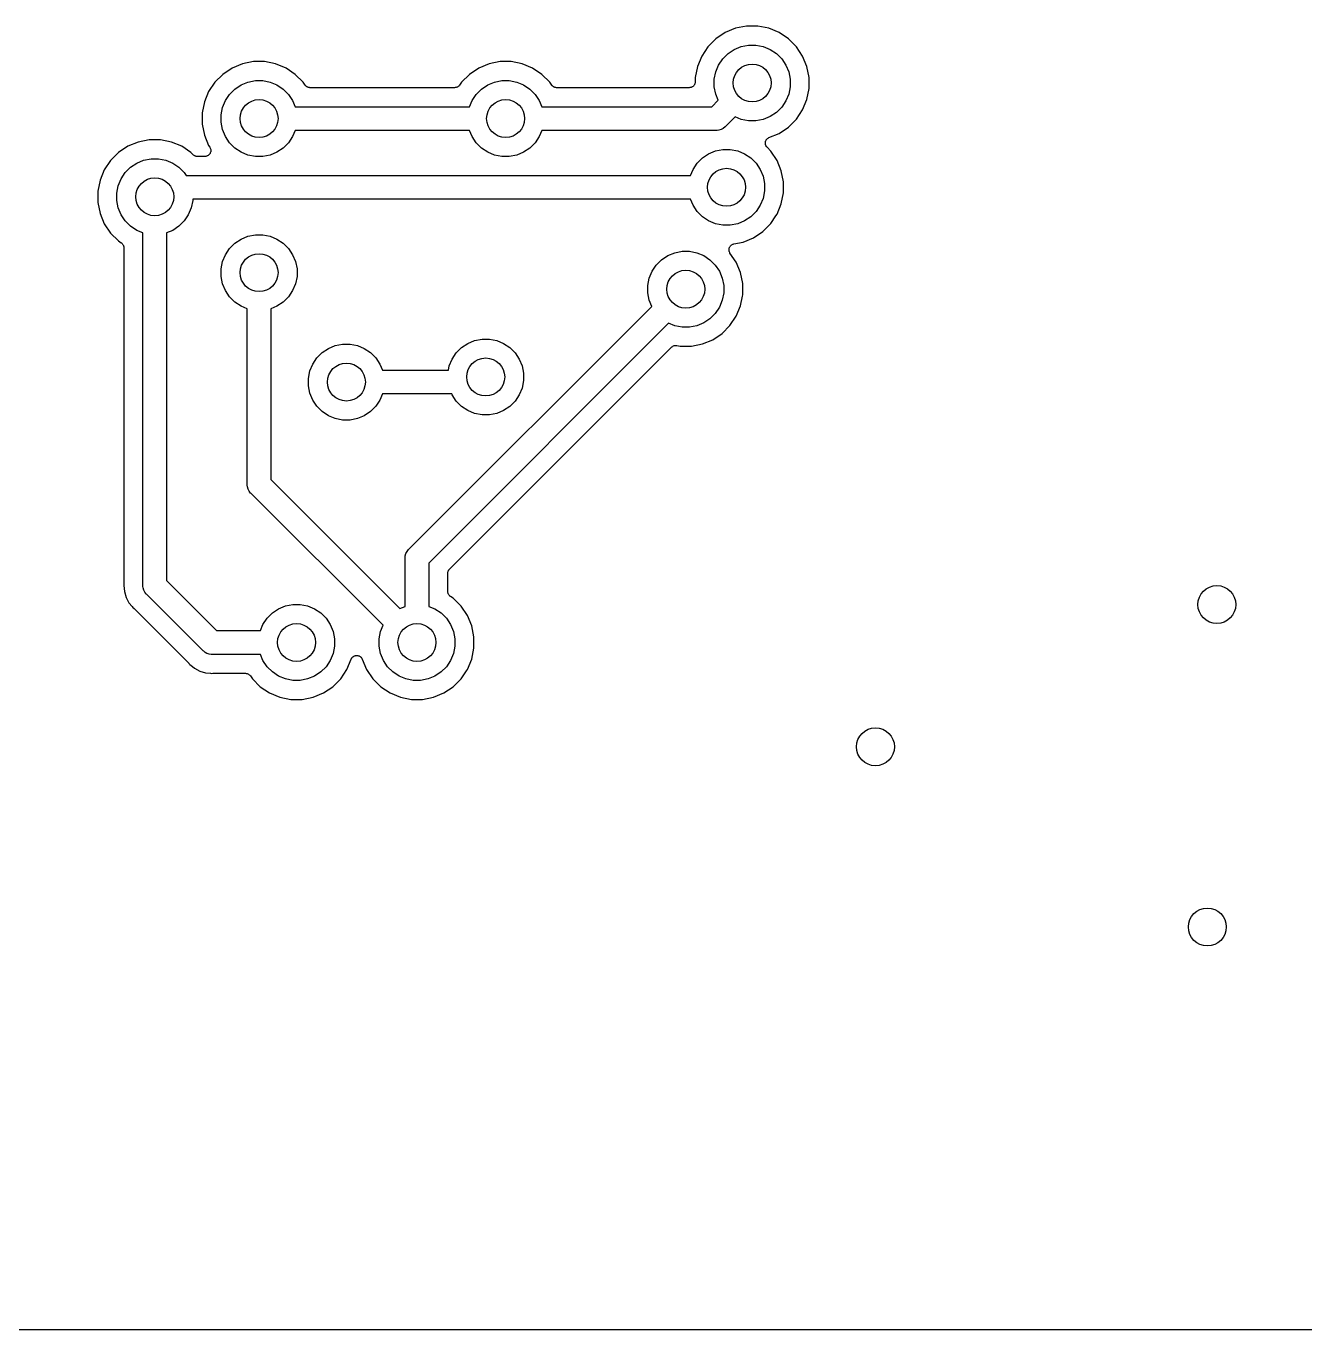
# Model space of a CAD drawing. Extents: x 113.2 to 188.8, y -123.8 to -78.2.
# Drawn here: x 139.44 to 152.93, y -119.85 to -106.1 of the extents above; entities that cross this region are included whole.
import ezdxf

# ---------------------------------------------------------------- set-up
doc = ezdxf.new("R2010")
doc.units = 0
doc.layers.add('BLACK', color=7, linetype='CONTINUOUS')

msp = doc.modelspace()

# ---------------------------------------------------------------- linework, layer by layer
at = {"layer": 'BLACK', "linetype": 'CONTINUOUS'}
for p, q in [((146.925, -106.123), (146.816, -106.168)), ((147.041, -106.1), (146.925, -106.123)), ((147.159, -106.1), (147.041, -106.1)), ((147.275, -106.123), (147.159, -106.1)), ((147.384, -106.168), (147.275, -106.123)), ((146.718, -106.234), (146.634, -106.318)), ((146.816, -106.168), (146.718, -106.234)), ((147.482, -106.234), (147.384, -106.168)), ((147.566, -106.318), (147.482, -106.234)), ((146.568, -106.416), (146.523, -106.525)), ((146.634, -106.318), (146.568, -106.416)), ((146.789, -106.445), (146.845, -106.389)), ((146.845, -106.389), (146.911, -106.346)), ((146.911, -106.346), (146.983, -106.315)), ((146.983, -106.315), (147.061, -106.3)), ((147.061, -106.3), (147.139, -106.3)), ((147.139, -106.3), (147.217, -106.315)), ((147.217, -106.315), (147.289, -106.346)), ((147.289, -106.346), (147.355, -106.389)), ((147.355, -106.389), (147.411, -106.445)), ((147.632, -106.416), (147.566, -106.318)), ((147.677, -106.525), (147.632, -106.416)), ((141.616, -106.543), (141.518, -106.609)), ((141.725, -106.498), (141.616, -106.543)), ((141.841, -106.475), (141.725, -106.498)), ((141.959, -106.475), (141.841, -106.475)), ((142.075, -106.498), (141.959, -106.475)), ((142.184, -106.543), (142.075, -106.498)), ((142.282, -106.609), (142.184, -106.543)), ((144.216, -106.543), (144.118, -106.609)), ((144.325, -106.498), (144.216, -106.543)), ((144.441, -106.475), (144.325, -106.498)), ((144.559, -106.475), (144.441, -106.475)), ((144.675, -106.498), (144.559, -106.475)), ((144.784, -106.543), (144.675, -106.498)), ((144.882, -106.609), (144.784, -106.543)), ((146.523, -106.525), (146.5, -106.641)), ((146.715, -106.583), (146.746, -106.511)), ((146.746, -106.511), (146.789, -106.445)), ((147.411, -106.445), (147.454, -106.511)), ((147.454, -106.511), (147.485, -106.583)), ((147.7, -106.641), (147.677, -106.525)), ((141.518, -106.609), (141.434, -106.693)), ((141.711, -106.721), (141.783, -106.69)), ((141.783, -106.69), (141.861, -106.675)), ((141.861, -106.675), (141.939, -106.675)), ((141.939, -106.675), (142.017, -106.69)), ((142.017, -106.69), (142.089, -106.721)), ((142.366, -106.693), (142.282, -106.609)), ((144.118, -106.609), (144.034, -106.693)), ((144.311, -106.721), (144.383, -106.69)), ((144.383, -106.69), (144.461, -106.675)), ((144.461, -106.675), (144.539, -106.675)), ((144.539, -106.675), (144.617, -106.69)), ((144.617, -106.69), (144.689, -106.721)), ((144.966, -106.693), (144.882, -106.609)), ((146.5, -106.688), (146.499, -106.694)), ((146.5, -106.641), (146.5, -106.687)), ((146.5, -106.687), (146.5, -106.688)), ((146.5, -106.688), (146.5, -106.688)), ((146.5, -106.688), (146.5, -106.688)), ((146.5, -106.688), (146.5, -106.688)), ((146.7, -106.661), (146.715, -106.583)), ((146.7, -106.739), (146.7, -106.661)), ((147.485, -106.583), (147.5, -106.661)), ((147.5, -106.661), (147.5, -106.739)), ((147.7, -106.759), (147.7, -106.641)), ((141.368, -106.791), (141.323, -106.9)), ((141.434, -106.693), (141.368, -106.791)), ((141.546, -106.886), (141.589, -106.82)), ((141.589, -106.82), (141.645, -106.764)), ((141.645, -106.764), (141.711, -106.721)), ((142.089, -106.721), (142.155, -106.764)), ((142.155, -106.764), (142.211, -106.82)), ((142.211, -106.82), (142.254, -106.886)), ((142.386, -106.722), (142.366, -106.693)), ((142.389, -106.727), (142.386, -106.722)), ((142.393, -106.731), (142.389, -106.727)), ((142.394, -106.732), (142.393, -106.731)), ((142.393, -106.731), (142.393, -106.731)), ((142.398, -106.735), (142.394, -106.732)), ((142.403, -106.739), (142.398, -106.735)), ((142.408, -106.742), (142.403, -106.739)), ((142.403, -106.739), (142.403, -106.739)), ((142.403, -106.739), (142.403, -106.739)), ((142.413, -106.745), (142.408, -106.742)), ((142.414, -106.745), (142.413, -106.745)), ((142.419, -106.747), (142.414, -106.745)), ((142.414, -106.745), (142.414, -106.745)), ((142.425, -106.749), (142.419, -106.747)), ((142.426, -106.749), (142.425, -106.749)), ((142.425, -106.749), (142.425, -106.749)), ((142.431, -106.749), (142.426, -106.749)), ((142.437, -106.75), (142.431, -106.749)), ((142.438, -106.75), (142.437, -106.75)), ((143.962, -106.75), (142.438, -106.75)), ((142.438, -106.75), (142.438, -106.75)), ((142.438, -106.75), (142.438, -106.75)), ((142.438, -106.75), (142.438, -106.75)), ((143.968, -106.749), (143.962, -106.75)), ((143.974, -106.749), (143.968, -106.749)), ((143.98, -106.747), (143.974, -106.749)), ((143.974, -106.749), (143.974, -106.749)), ((143.974, -106.749), (143.974, -106.749)), ((143.985, -106.745), (143.98, -106.747)), ((143.986, -106.745), (143.985, -106.745)), ((143.991, -106.743), (143.986, -106.745)), ((143.986, -106.745), (143.986, -106.745)), ((143.996, -106.74), (143.991, -106.743)), ((143.997, -106.739), (143.996, -106.74)), ((143.996, -106.74), (143.996, -106.74)), ((144.001, -106.736), (143.997, -106.739)), ((144.006, -106.732), (144.001, -106.736)), ((144.01, -106.727), (144.006, -106.732)), ((144.006, -106.732), (144.006, -106.732)), ((144.006, -106.732), (144.006, -106.732)), ((144.014, -106.723), (144.01, -106.727)), ((144.034, -106.693), (144.014, -106.722)), ((144.014, -106.722), (144.014, -106.722)), ((144.014, -106.722), (144.014, -106.722)), ((144.014, -106.722), (144.014, -106.722)), ((144.014, -106.722), (144.014, -106.723)), ((144.146, -106.886), (144.189, -106.82)), ((144.189, -106.82), (144.245, -106.764)), ((144.245, -106.764), (144.311, -106.721)), ((144.689, -106.721), (144.755, -106.764)), ((144.755, -106.764), (144.811, -106.82)), ((144.811, -106.82), (144.854, -106.886)), ((144.986, -106.722), (144.966, -106.693)), ((144.989, -106.727), (144.986, -106.722)), ((144.993, -106.731), (144.989, -106.727)), ((144.994, -106.732), (144.993, -106.731)), ((144.993, -106.731), (144.993, -106.731)), ((144.998, -106.735), (144.994, -106.732)), ((145.003, -106.739), (144.998, -106.735)), ((145.008, -106.742), (145.003, -106.739)), ((145.003, -106.739), (145.003, -106.739)), ((145.003, -106.739), (145.003, -106.739)), ((145.013, -106.745), (145.008, -106.742)), ((145.014, -106.745), (145.013, -106.745)), ((145.019, -106.747), (145.014, -106.745)), ((145.014, -106.745), (145.014, -106.745)), ((145.025, -106.749), (145.019, -106.747)), ((145.026, -106.749), (145.025, -106.749)), ((145.025, -106.749), (145.025, -106.749)), ((145.031, -106.749), (145.026, -106.749)), ((145.037, -106.75), (145.031, -106.749)), ((145.038, -106.75), (145.037, -106.75)), ((146.437, -106.75), (145.038, -106.75)), ((145.038, -106.75), (145.038, -106.75)), ((145.038, -106.75), (145.038, -106.75)), ((145.038, -106.75), (145.038, -106.75)), ((146.443, -106.749), (146.437, -106.75)), ((146.449, -106.749), (146.443, -106.749)), ((146.455, -106.747), (146.449, -106.749)), ((146.449, -106.749), (146.449, -106.749)), ((146.449, -106.749), (146.449, -106.749)), ((146.461, -106.745), (146.455, -106.747)), ((146.466, -106.742), (146.461, -106.745)), ((146.461, -106.745), (146.461, -106.745)), ((146.461, -106.745), (146.461, -106.745)), ((146.472, -106.74), (146.466, -106.742)), ((146.477, -106.736), (146.472, -106.739)), ((146.472, -106.739), (146.472, -106.74)), ((146.472, -106.74), (146.472, -106.74)), ((146.481, -106.732), (146.477, -106.736)), ((146.485, -106.727), (146.481, -106.732)), ((146.481, -106.732), (146.481, -106.732)), ((146.481, -106.732), (146.481, -106.732)), ((146.489, -106.723), (146.485, -106.727)), ((146.492, -106.717), (146.489, -106.722)), ((146.489, -106.722), (146.489, -106.722)), ((146.489, -106.722), (146.489, -106.723)), ((146.495, -106.712), (146.492, -106.717)), ((146.497, -106.706), (146.495, -106.712)), ((146.495, -106.712), (146.495, -106.712)), ((146.495, -106.712), (146.495, -106.712)), ((146.499, -106.7), (146.497, -106.706)), ((146.499, -106.694), (146.499, -106.7)), ((146.499, -106.7), (146.499, -106.7)), ((146.499, -106.7), (146.499, -106.7)), ((146.715, -106.817), (146.7, -106.739)), ((146.742, -106.881), (146.715, -106.817)), ((147.485, -106.817), (147.454, -106.889)), ((147.5, -106.739), (147.485, -106.817)), ((147.677, -106.875), (147.7, -106.759)), ((141.323, -106.9), (141.3, -107.016)), ((141.5, -107.036), (141.515, -106.958)), ((141.515, -106.958), (141.546, -106.886)), ((142.254, -106.886), (142.281, -106.95)), ((142.281, -106.95), (144.119, -106.95)), ((144.119, -106.95), (144.146, -106.886)), ((144.854, -106.886), (144.881, -106.95)), ((144.881, -106.95), (146.673, -106.95)), ((146.673, -106.95), (146.742, -106.881)), ((147.411, -106.955), (147.355, -107.011)), ((147.454, -106.889), (147.411, -106.955)), ((147.632, -106.984), (147.677, -106.875)), ((141.3, -107.016), (141.3, -107.134)), ((141.5, -107.114), (141.5, -107.036)), ((146.919, -107.058), (146.818, -107.159)), ((146.983, -107.085), (146.919, -107.058)), ((147.061, -107.1), (146.983, -107.085)), ((147.139, -107.1), (147.061, -107.1)), ((147.217, -107.085), (147.139, -107.1)), ((147.289, -107.054), (147.217, -107.085)), ((147.355, -107.011), (147.289, -107.054)), ((147.482, -107.166), (147.566, -107.082)), ((147.566, -107.082), (147.632, -106.984)), ((141.3, -107.134), (141.323, -107.25)), ((141.515, -107.192), (141.5, -107.114)), ((141.546, -107.264), (141.515, -107.192)), ((142.281, -107.2), (142.254, -107.264)), ((144.119, -107.2), (142.281, -107.2)), ((144.146, -107.264), (144.119, -107.2)), ((144.881, -107.2), (144.854, -107.264)), ((146.719, -107.2), (144.881, -107.2)), ((146.725, -107.201), (146.719, -107.2)), ((146.731, -107.2), (146.725, -107.201)), ((146.75, -107.198), (146.731, -107.2)), ((146.731, -107.2), (146.731, -107.2)), ((146.773, -107.191), (146.75, -107.198)), ((146.795, -107.179), (146.773, -107.191)), ((146.814, -107.164), (146.795, -107.179)), ((146.818, -107.159), (146.814, -107.164)), ((147.277, -107.276), (147.384, -107.232)), ((147.384, -107.232), (147.482, -107.166)), ((140.516, -107.368), (140.418, -107.434)), ((140.625, -107.323), (140.516, -107.368)), ((140.741, -107.3), (140.625, -107.323)), ((140.859, -107.3), (140.741, -107.3)), ((140.975, -107.323), (140.859, -107.3)), ((141.084, -107.368), (140.975, -107.323)), ((141.182, -107.434), (141.084, -107.368)), ((141.323, -107.25), (141.368, -107.359)), ((141.368, -107.359), (141.38, -107.377)), ((141.38, -107.377), (141.381, -107.378)), ((141.381, -107.378), (141.381, -107.378)), ((141.381, -107.378), (141.381, -107.378)), ((141.381, -107.378), (141.381, -107.378)), ((141.381, -107.378), (141.384, -107.383)), ((141.589, -107.33), (141.546, -107.264)), ((141.645, -107.386), (141.589, -107.33)), ((142.211, -107.33), (142.155, -107.386)), ((142.254, -107.264), (142.211, -107.33)), ((144.189, -107.33), (144.146, -107.264)), ((144.245, -107.386), (144.189, -107.33)), ((144.811, -107.33), (144.755, -107.386)), ((144.854, -107.264), (144.811, -107.33)), ((147.239, -107.327), (147.24, -107.321)), ((147.239, -107.333), (147.239, -107.327)), ((147.239, -107.334), (147.239, -107.333)), ((147.239, -107.34), (147.239, -107.334)), ((147.239, -107.334), (147.239, -107.334)), ((147.24, -107.346), (147.239, -107.34)), ((147.24, -107.321), (147.242, -107.315)), ((147.24, -107.321), (147.24, -107.321)), ((147.24, -107.321), (147.24, -107.321)), ((147.241, -107.352), (147.24, -107.346)), ((147.24, -107.346), (147.24, -107.346)), ((147.24, -107.346), (147.24, -107.346)), ((147.243, -107.357), (147.241, -107.352)), ((147.242, -107.315), (147.243, -107.31)), ((147.243, -107.31), (147.244, -107.31)), ((147.243, -107.358), (147.243, -107.357)), ((147.246, -107.363), (147.243, -107.358)), ((147.243, -107.358), (147.243, -107.358)), ((147.244, -107.309), (147.246, -107.304)), ((147.244, -107.31), (147.244, -107.309)), ((147.246, -107.304), (147.249, -107.299)), ((147.249, -107.368), (147.246, -107.363)), ((147.249, -107.299), (147.253, -107.294)), ((147.249, -107.299), (147.249, -107.299)), ((147.249, -107.299), (147.249, -107.299)), ((147.249, -107.369), (147.249, -107.368)), ((147.249, -107.368), (147.249, -107.368)), ((147.253, -107.373), (147.249, -107.369)), ((147.253, -107.294), (147.257, -107.29)), ((147.256, -107.378), (147.253, -107.373)), ((147.257, -107.378), (147.256, -107.378)), ((147.257, -107.289), (147.262, -107.285)), ((147.257, -107.29), (147.257, -107.289)), ((147.257, -107.289), (147.257, -107.289)), ((147.296, -107.418), (147.257, -107.378)), ((147.257, -107.378), (147.257, -107.378)), ((147.257, -107.378), (147.257, -107.378)), ((147.257, -107.378), (147.257, -107.378)), ((147.262, -107.285), (147.267, -107.282)), ((147.267, -107.282), (147.272, -107.279)), ((147.267, -107.282), (147.267, -107.282)), ((147.267, -107.282), (147.267, -107.282)), ((147.272, -107.279), (147.277, -107.276)), ((140.418, -107.434), (140.334, -107.518)), ((140.611, -107.546), (140.683, -107.515)), ((140.683, -107.515), (140.761, -107.5)), ((140.761, -107.5), (140.839, -107.5)), ((140.839, -107.5), (140.917, -107.515)), ((140.917, -107.515), (140.989, -107.546)), ((141.205, -107.457), (141.182, -107.434)), ((141.21, -107.46), (141.205, -107.457)), ((141.214, -107.464), (141.21, -107.46)), ((141.215, -107.464), (141.214, -107.464)), ((141.214, -107.464), (141.214, -107.464)), ((141.22, -107.467), (141.215, -107.464)), ((141.225, -107.47), (141.22, -107.467)), ((141.231, -107.472), (141.225, -107.47)), ((141.225, -107.47), (141.225, -107.47)), ((141.225, -107.47), (141.225, -107.47)), ((141.236, -107.474), (141.231, -107.472)), ((141.237, -107.474), (141.236, -107.474)), ((141.243, -107.474), (141.237, -107.474)), ((141.237, -107.474), (141.237, -107.474)), ((141.249, -107.475), (141.243, -107.474)), ((141.25, -107.475), (141.249, -107.475)), ((141.249, -107.475), (141.249, -107.475)), ((141.249, -107.475), (141.249, -107.475)), ((141.249, -107.475), (141.249, -107.475)), ((141.328, -107.475), (141.25, -107.475)), ((141.334, -107.474), (141.328, -107.475)), ((141.34, -107.474), (141.334, -107.474)), ((141.346, -107.472), (141.34, -107.474)), ((141.34, -107.474), (141.34, -107.474)), ((141.34, -107.474), (141.34, -107.474)), ((141.352, -107.47), (141.346, -107.472)), ((141.357, -107.467), (141.352, -107.47)), ((141.352, -107.47), (141.352, -107.47)), ((141.352, -107.47), (141.352, -107.47)), ((141.363, -107.465), (141.357, -107.467)), ((141.368, -107.461), (141.363, -107.464)), ((141.363, -107.464), (141.363, -107.465)), ((141.363, -107.465), (141.363, -107.465)), ((141.372, -107.457), (141.368, -107.461)), ((141.376, -107.452), (141.372, -107.457)), ((141.372, -107.457), (141.372, -107.457)), ((141.372, -107.457), (141.372, -107.457)), ((141.38, -107.448), (141.376, -107.452)), ((141.383, -107.442), (141.38, -107.447)), ((141.38, -107.447), (141.38, -107.447)), ((141.38, -107.447), (141.38, -107.448)), ((141.386, -107.437), (141.383, -107.442)), ((141.384, -107.383), (141.386, -107.389)), ((141.386, -107.389), (141.386, -107.389)), ((141.386, -107.389), (141.386, -107.389)), ((141.386, -107.389), (141.388, -107.395)), ((141.388, -107.431), (141.386, -107.437)), ((141.386, -107.437), (141.386, -107.437)), ((141.386, -107.437), (141.386, -107.437)), ((141.388, -107.395), (141.39, -107.4)), ((141.39, -107.425), (141.388, -107.431)), ((141.39, -107.4), (141.39, -107.401)), ((141.39, -107.401), (141.39, -107.401)), ((141.39, -107.401), (141.39, -107.407)), ((141.39, -107.407), (141.391, -107.413)), ((141.391, -107.413), (141.39, -107.419)), ((141.39, -107.419), (141.39, -107.425)), ((141.39, -107.425), (141.39, -107.425)), ((141.39, -107.425), (141.39, -107.425)), ((141.391, -107.413), (141.391, -107.413)), ((141.391, -107.413), (141.391, -107.413)), ((141.711, -107.429), (141.645, -107.386)), ((141.783, -107.46), (141.711, -107.429)), ((141.861, -107.475), (141.783, -107.46)), ((141.939, -107.475), (141.861, -107.475)), ((142.017, -107.46), (141.939, -107.475)), ((142.089, -107.429), (142.017, -107.46)), ((142.155, -107.386), (142.089, -107.429)), ((144.311, -107.429), (144.245, -107.386)), ((144.383, -107.46), (144.311, -107.429)), ((144.461, -107.475), (144.383, -107.46)), ((144.539, -107.475), (144.461, -107.475)), ((144.617, -107.46), (144.539, -107.475)), ((144.689, -107.429), (144.617, -107.46)), ((144.755, -107.386), (144.689, -107.429)), ((146.519, -107.545), (146.575, -107.489)), ((146.575, -107.489), (146.641, -107.446)), ((146.641, -107.446), (146.713, -107.415)), ((146.713, -107.415), (146.791, -107.4)), ((146.791, -107.4), (146.869, -107.4)), ((146.869, -107.4), (146.947, -107.415)), ((146.947, -107.415), (147.019, -107.446)), ((147.019, -107.446), (147.085, -107.489)), ((147.085, -107.489), (147.141, -107.545)), ((147.362, -107.516), (147.296, -107.418)), ((147.407, -107.625), (147.362, -107.516)), ((140.268, -107.616), (140.223, -107.725)), ((140.334, -107.518), (140.268, -107.616)), ((140.446, -107.711), (140.489, -107.645)), ((140.489, -107.645), (140.545, -107.589)), ((140.545, -107.589), (140.611, -107.546)), ((140.989, -107.546), (141.055, -107.589)), ((141.055, -107.589), (141.111, -107.645)), ((141.111, -107.645), (141.131, -107.675)), ((146.449, -107.675), (146.476, -107.611)), ((146.476, -107.611), (146.519, -107.545)), ((147.141, -107.545), (147.184, -107.611)), ((147.184, -107.611), (147.215, -107.683)), ((147.43, -107.741), (147.407, -107.625)), ((140.223, -107.725), (140.2, -107.841)), ((140.4, -107.861), (140.415, -107.783)), ((140.415, -107.783), (140.446, -107.711)), ((141.131, -107.675), (146.449, -107.675)), ((147.215, -107.683), (147.23, -107.761)), ((147.23, -107.761), (147.23, -107.839)), ((147.43, -107.859), (147.43, -107.741)), ((140.2, -107.841), (140.2, -107.959)), ((140.4, -107.939), (140.4, -107.861)), ((146.449, -107.925), (141.2, -107.925)), ((141.2, -107.925), (141.2, -107.939)), ((146.476, -107.989), (146.449, -107.925)), ((147.215, -107.917), (147.184, -107.989)), ((147.23, -107.839), (147.215, -107.917)), ((147.407, -107.975), (147.43, -107.859)), ((140.2, -107.959), (140.223, -108.075)), ((140.415, -108.017), (140.4, -107.939)), ((140.446, -108.089), (140.415, -108.017)), ((141.185, -108.017), (141.154, -108.089)), ((141.2, -107.939), (141.185, -108.017)), ((146.519, -108.055), (146.476, -107.989)), ((146.575, -108.111), (146.519, -108.055)), ((147.141, -108.055), (147.085, -108.111)), ((147.184, -107.989), (147.141, -108.055)), ((147.362, -108.084), (147.407, -107.975)), ((140.223, -108.075), (140.268, -108.184)), ((140.268, -108.184), (140.334, -108.282)), ((140.489, -108.155), (140.446, -108.089)), ((140.545, -108.211), (140.489, -108.155)), ((141.111, -108.155), (141.055, -108.211)), ((141.154, -108.089), (141.111, -108.155)), ((146.641, -108.154), (146.575, -108.111)), ((146.713, -108.185), (146.641, -108.154)), ((146.791, -108.2), (146.713, -108.185)), ((146.869, -108.2), (146.791, -108.2)), ((146.947, -108.185), (146.869, -108.2)), ((147.019, -108.154), (146.947, -108.185)), ((147.085, -108.111), (147.019, -108.154)), ((147.212, -108.266), (147.296, -108.182)), ((147.296, -108.182), (147.351, -108.1)), ((147.351, -108.1), (147.362, -108.084)), ((140.334, -108.282), (140.418, -108.366)), ((140.611, -108.254), (140.545, -108.211)), ((140.675, -108.281), (140.611, -108.254)), ((140.675, -111.994), (140.675, -108.281)), ((140.989, -108.254), (140.925, -108.281)), ((140.925, -108.281), (140.925, -111.948)), ((141.055, -108.211), (140.989, -108.254)), ((141.711, -108.346), (141.783, -108.315)), ((141.783, -108.315), (141.861, -108.3)), ((141.861, -108.3), (141.939, -108.3)), ((141.939, -108.3), (142.017, -108.315)), ((142.017, -108.315), (142.089, -108.346)), ((147.005, -108.377), (147.114, -108.332)), ((147.114, -108.332), (147.212, -108.266)), ((140.418, -108.366), (140.447, -108.386)), ((140.447, -108.386), (140.447, -108.386)), ((140.447, -108.386), (140.447, -108.386)), ((140.447, -108.386), (140.447, -108.386)), ((140.447, -108.386), (140.448, -108.386)), ((140.448, -108.386), (140.452, -108.39)), ((140.452, -108.39), (140.457, -108.394)), ((140.457, -108.394), (140.457, -108.394)), ((140.457, -108.394), (140.457, -108.394)), ((140.457, -108.394), (140.461, -108.399)), ((140.461, -108.399), (140.464, -108.403)), ((140.464, -108.403), (140.465, -108.404)), ((140.465, -108.404), (140.465, -108.404)), ((140.465, -108.404), (140.468, -108.409)), ((140.468, -108.409), (140.47, -108.414)), ((140.47, -108.414), (140.47, -108.414)), ((140.47, -108.414), (140.47, -108.415)), ((140.47, -108.415), (140.472, -108.42)), ((140.472, -108.42), (140.474, -108.426)), ((140.474, -108.426), (140.474, -108.426)), ((140.474, -108.426), (140.474, -108.426)), ((140.474, -108.426), (140.474, -108.432)), ((140.474, -108.432), (140.475, -108.438)), ((140.475, -108.438), (140.475, -111.981)), ((141.546, -108.511), (141.589, -108.445)), ((141.589, -108.445), (141.645, -108.389)), ((141.645, -108.389), (141.711, -108.346)), ((142.089, -108.346), (142.155, -108.389)), ((142.155, -108.389), (142.211, -108.445)), ((142.211, -108.445), (142.254, -108.511)), ((146.283, -108.49), (146.361, -108.475)), ((146.361, -108.475), (146.439, -108.475)), ((146.439, -108.475), (146.517, -108.49)), ((146.856, -108.457), (146.857, -108.451)), ((146.856, -108.458), (146.856, -108.457)), ((146.856, -108.464), (146.856, -108.458)), ((146.856, -108.458), (146.856, -108.458)), ((146.857, -108.47), (146.856, -108.464)), ((146.857, -108.445), (146.859, -108.439)), ((146.857, -108.446), (146.857, -108.445)), ((146.857, -108.445), (146.857, -108.445)), ((146.857, -108.451), (146.857, -108.446)), ((146.859, -108.476), (146.857, -108.47)), ((146.857, -108.47), (146.857, -108.47)), ((146.857, -108.47), (146.857, -108.47)), ((146.859, -108.439), (146.861, -108.434)), ((146.86, -108.481), (146.859, -108.476)), ((146.861, -108.434), (146.864, -108.428)), ((146.861, -108.434), (146.861, -108.434)), ((146.861, -108.434), (146.861, -108.434)), ((146.864, -108.428), (146.867, -108.423)), ((146.867, -108.423), (146.871, -108.418)), ((146.867, -108.423), (146.867, -108.423)), ((146.867, -108.423), (146.867, -108.423)), ((146.871, -108.418), (146.874, -108.414)), ((146.874, -108.414), (146.875, -108.414)), ((146.875, -108.413), (146.879, -108.41)), ((146.875, -108.414), (146.875, -108.413)), ((146.879, -108.41), (146.884, -108.406)), ((146.884, -108.406), (146.889, -108.403)), ((146.884, -108.406), (146.884, -108.406)), ((146.884, -108.406), (146.884, -108.406)), ((146.889, -108.403), (146.895, -108.4)), ((146.895, -108.4), (146.901, -108.398)), ((146.895, -108.4), (146.895, -108.4)), ((146.895, -108.4), (146.895, -108.4)), ((146.901, -108.398), (146.906, -108.397)), ((146.906, -108.397), (147.005, -108.377)), ((141.5, -108.661), (141.515, -108.583)), ((141.515, -108.583), (141.546, -108.511)), ((142.254, -108.511), (142.285, -108.583)), ((142.285, -108.583), (142.3, -108.661)), ((146.089, -108.62), (146.145, -108.564)), ((146.145, -108.564), (146.211, -108.521)), ((146.211, -108.521), (146.283, -108.49)), ((146.517, -108.49), (146.589, -108.521)), ((146.589, -108.521), (146.655, -108.564)), ((146.655, -108.564), (146.711, -108.62)), ((146.86, -108.482), (146.86, -108.481)), ((146.863, -108.487), (146.86, -108.482)), ((146.86, -108.482), (146.86, -108.482)), ((146.866, -108.492), (146.863, -108.487)), ((146.866, -108.493), (146.866, -108.492)), ((146.932, -108.591), (146.866, -108.493)), ((146.866, -108.493), (146.866, -108.493)), ((146.866, -108.493), (146.866, -108.493)), ((146.866, -108.493), (146.866, -108.493)), ((146.977, -108.7), (146.932, -108.591)), ((141.5, -108.739), (141.5, -108.661)), ((141.515, -108.817), (141.5, -108.739)), ((142.3, -108.739), (142.285, -108.817)), ((142.3, -108.661), (142.3, -108.739)), ((146.015, -108.758), (146.046, -108.686)), ((146.046, -108.686), (146.089, -108.62)), ((146.711, -108.62), (146.754, -108.686)), ((146.754, -108.686), (146.785, -108.758)), ((147, -108.816), (146.977, -108.7)), ((141.546, -108.889), (141.515, -108.817)), ((141.589, -108.955), (141.546, -108.889)), ((142.254, -108.889), (142.211, -108.955)), ((142.285, -108.817), (142.254, -108.889)), ((146, -108.836), (146.015, -108.758)), ((146, -108.914), (146, -108.836)), ((146.785, -108.758), (146.8, -108.836)), ((146.8, -108.836), (146.8, -108.914)), ((147, -108.934), (147, -108.816)), ((141.645, -109.011), (141.589, -108.955)), ((141.711, -109.054), (141.645, -109.011)), ((142.155, -109.011), (142.089, -109.054)), ((142.211, -108.955), (142.155, -109.011)), ((146.015, -108.992), (146, -108.914)), ((146.042, -109.056), (146.015, -108.992)), ((146.785, -108.992), (146.754, -109.064)), ((146.8, -108.914), (146.785, -108.992)), ((146.977, -109.05), (146.997, -108.947)), ((146.997, -108.947), (147, -108.934)), ((146.997, -108.947), (146.997, -108.947)), ((141.775, -109.081), (141.711, -109.054)), ((141.775, -110.929), (141.775, -109.081)), ((142.089, -109.054), (142.025, -109.081)), ((142.025, -109.081), (142.025, -110.883)), ((143.481, -111.617), (146.042, -109.056)), ((146.711, -109.13), (146.655, -109.186)), ((146.754, -109.064), (146.711, -109.13)), ((146.866, -109.257), (146.932, -109.159)), ((146.932, -109.159), (146.977, -109.05)), ((146.219, -109.233), (143.69, -111.762)), ((146.283, -109.26), (146.219, -109.233)), ((146.361, -109.275), (146.283, -109.26)), ((146.439, -109.275), (146.361, -109.275)), ((146.517, -109.26), (146.439, -109.275)), ((146.589, -109.229), (146.517, -109.26)), ((146.655, -109.186), (146.589, -109.229)), ((146.782, -109.341), (146.866, -109.257)), ((144.101, -109.446), (144.173, -109.415)), ((144.173, -109.415), (144.251, -109.4)), ((144.251, -109.4), (144.329, -109.4)), ((144.329, -109.4), (144.407, -109.415)), ((144.407, -109.415), (144.479, -109.446)), ((146.575, -109.452), (146.684, -109.407)), ((146.684, -109.407), (146.782, -109.341)), ((142.51, -109.599), (142.566, -109.543)), ((142.566, -109.543), (142.631, -109.5)), ((142.631, -109.5), (142.704, -109.47)), ((142.704, -109.47), (142.781, -109.454)), ((142.781, -109.454), (142.86, -109.454)), ((142.86, -109.454), (142.937, -109.47)), ((142.937, -109.47), (143.01, -109.5)), ((143.01, -109.5), (143.076, -109.543)), ((143.076, -109.543), (143.131, -109.599)), ((143.936, -109.611), (143.979, -109.545)), ((143.979, -109.545), (144.035, -109.489)), ((144.035, -109.489), (144.101, -109.446)), ((144.479, -109.446), (144.545, -109.489)), ((144.545, -109.489), (144.601, -109.545)), ((144.601, -109.545), (144.644, -109.611)), ((145.244, -110.49), (146.249, -109.485)), ((146.249, -109.485), (146.25, -109.485)), ((146.25, -109.485), (146.255, -109.481)), ((146.25, -109.485), (146.25, -109.485)), ((146.25, -109.485), (146.25, -109.485)), ((146.25, -109.485), (146.25, -109.485)), ((146.255, -109.481), (146.259, -109.477)), ((146.259, -109.477), (146.259, -109.477)), ((146.259, -109.477), (146.26, -109.477)), ((146.26, -109.477), (146.265, -109.474)), ((146.265, -109.474), (146.27, -109.472)), ((146.27, -109.471), (146.276, -109.47)), ((146.27, -109.472), (146.27, -109.471)), ((146.27, -109.471), (146.27, -109.471)), ((146.276, -109.47), (146.282, -109.468)), ((146.282, -109.468), (146.288, -109.467)), ((146.282, -109.468), (146.282, -109.468)), ((146.282, -109.468), (146.282, -109.468)), ((146.288, -109.467), (146.294, -109.467)), ((146.294, -109.467), (146.294, -109.467)), ((146.294, -109.467), (146.294, -109.467)), ((146.294, -109.467), (146.3, -109.467)), ((146.3, -109.467), (146.306, -109.468)), ((146.306, -109.468), (146.341, -109.475)), ((146.341, -109.475), (146.459, -109.475)), ((146.459, -109.475), (146.575, -109.452)), ((142.436, -109.737), (142.466, -109.665)), ((142.466, -109.665), (142.51, -109.599)), ((143.131, -109.599), (143.175, -109.665)), ((143.175, -109.665), (143.202, -109.729)), ((143.896, -109.729), (143.905, -109.683)), ((143.905, -109.683), (143.936, -109.611)), ((144.644, -109.611), (144.675, -109.683)), ((144.675, -109.683), (144.69, -109.761)), ((142.421, -109.815), (142.436, -109.737)), ((142.421, -109.894), (142.421, -109.815)), ((143.202, -109.729), (143.896, -109.729)), ((144.69, -109.839), (144.675, -109.917)), ((144.69, -109.761), (144.69, -109.839)), ((142.436, -109.971), (142.421, -109.894)), ((142.466, -110.044), (142.436, -109.971)), ((143.202, -109.979), (143.175, -110.044)), ((143.931, -109.979), (143.202, -109.979)), ((143.936, -109.989), (143.931, -109.979)), ((143.979, -110.055), (143.936, -109.989)), ((144.644, -109.989), (144.601, -110.055)), ((144.675, -109.917), (144.644, -109.989)), ((142.51, -110.109), (142.466, -110.044)), ((142.566, -110.165), (142.51, -110.109)), ((143.131, -110.109), (143.076, -110.165)), ((143.175, -110.044), (143.131, -110.109)), ((144.035, -110.111), (143.979, -110.055)), ((144.101, -110.154), (144.035, -110.111)), ((144.545, -110.111), (144.479, -110.154)), ((144.601, -110.055), (144.545, -110.111)), ((142.631, -110.209), (142.566, -110.165)), ((142.704, -110.239), (142.631, -110.209)), ((142.781, -110.254), (142.704, -110.239)), ((142.86, -110.254), (142.781, -110.254)), ((142.937, -110.239), (142.86, -110.254)), ((143.01, -110.209), (142.937, -110.239)), ((143.076, -110.165), (143.01, -110.209)), ((144.173, -110.185), (144.101, -110.154)), ((144.251, -110.2), (144.173, -110.185)), ((144.329, -110.2), (144.251, -110.2)), ((144.407, -110.185), (144.329, -110.2)), ((144.479, -110.154), (144.407, -110.185)), ((143.908, -111.826), (145.244, -110.49)), ((141.774, -110.935), (141.775, -110.929)), ((141.775, -110.941), (141.774, -110.935)), ((141.777, -110.96), (141.775, -110.941)), ((141.775, -110.941), (141.775, -110.941)), ((142.025, -110.883), (143.384, -112.242)), ((141.784, -110.983), (141.777, -110.96)), ((141.796, -111.005), (141.784, -110.983)), ((141.811, -111.024), (141.796, -111.005)), ((141.816, -111.028), (141.811, -111.024)), ((143.207, -112.419), (141.816, -111.028)), ((143.449, -111.662), (143.461, -111.64)), ((143.461, -111.64), (143.476, -111.621)), ((143.476, -111.621), (143.481, -111.617)), ((143.439, -111.71), (143.44, -111.704)), ((143.44, -111.716), (143.439, -111.71)), ((143.44, -111.704), (143.442, -111.685)), ((143.44, -111.704), (143.44, -111.704)), ((143.44, -112.219), (143.44, -111.716)), ((143.442, -111.685), (143.449, -111.662)), ((143.69, -111.762), (143.69, -112.219)), ((143.89, -111.87), (143.891, -111.864)), ((143.89, -111.871), (143.89, -111.87)), ((143.89, -111.87), (143.89, -111.87)), ((143.89, -111.87), (143.89, -111.87)), ((143.89, -111.87), (143.89, -111.87)), ((143.89, -112.062), (143.89, -111.871)), ((143.891, -111.858), (143.893, -111.852)), ((143.891, -111.864), (143.891, -111.858)), ((143.891, -111.858), (143.891, -111.858)), ((143.891, -111.858), (143.891, -111.858)), ((143.893, -111.852), (143.895, -111.846)), ((143.895, -111.846), (143.898, -111.841)), ((143.895, -111.846), (143.895, -111.846)), ((143.895, -111.846), (143.895, -111.846)), ((143.898, -111.841), (143.901, -111.836)), ((143.901, -111.835), (143.905, -111.831)), ((143.901, -111.836), (143.901, -111.835)), ((143.901, -111.835), (143.901, -111.835)), ((143.905, -111.831), (143.908, -111.826)), ((140.475, -111.987), (140.473, -112)), ((140.473, -112), (140.48, -112.064)), ((140.475, -111.981), (140.475, -111.982)), ((140.475, -111.982), (140.475, -111.984)), ((140.475, -111.984), (140.475, -111.987)), ((140.674, -112), (140.675, -111.994)), ((140.675, -112.006), (140.674, -112)), ((140.675, -112.01), (140.675, -112.006)), ((140.677, -112.025), (140.675, -112.01)), ((140.684, -112.048), (140.677, -112.025)), ((140.696, -112.07), (140.684, -112.048)), ((140.925, -111.948), (141.452, -112.475)), ((140.48, -112.064), (140.498, -112.125)), ((140.498, -112.125), (140.528, -112.181)), ((140.528, -112.181), (140.561, -112.221)), ((140.707, -112.083), (140.696, -112.07)), ((140.711, -112.089), (140.707, -112.083)), ((140.716, -112.093), (140.711, -112.089)), ((141.307, -112.684), (140.716, -112.093)), ((143.891, -112.068), (143.89, -112.062)), ((143.891, -112.074), (143.891, -112.068)), ((143.893, -112.08), (143.891, -112.074)), ((143.891, -112.074), (143.891, -112.074)), ((143.891, -112.074), (143.891, -112.074)), ((143.895, -112.085), (143.893, -112.08)), ((143.895, -112.086), (143.895, -112.085)), ((143.897, -112.091), (143.895, -112.086)), ((143.895, -112.086), (143.895, -112.086)), ((143.9, -112.096), (143.897, -112.091)), ((143.901, -112.097), (143.9, -112.096)), ((143.9, -112.096), (143.9, -112.096)), ((143.904, -112.101), (143.901, -112.097)), ((143.908, -112.106), (143.904, -112.101)), ((143.913, -112.11), (143.908, -112.106)), ((143.908, -112.106), (143.908, -112.106)), ((143.908, -112.106), (143.908, -112.106)), ((143.917, -112.114), (143.913, -112.11)), ((143.918, -112.114), (143.917, -112.114)), ((143.947, -112.134), (143.918, -112.114)), ((143.918, -112.114), (143.918, -112.114)), ((143.918, -112.114), (143.918, -112.114)), ((143.918, -112.114), (143.918, -112.114)), ((143.993, -112.179), (143.947, -112.134)), ((144.031, -112.218), (143.993, -112.179)), ((143.993, -112.179), (143.993, -112.179)), ((140.561, -112.221), (140.561, -112.221)), ((140.561, -112.221), (140.569, -112.231)), ((140.569, -112.231), (140.579, -112.239)), ((140.579, -112.239), (140.58, -112.24)), ((140.58, -112.24), (140.582, -112.242)), ((140.582, -112.242), (140.584, -112.243)), ((140.584, -112.243), (141.157, -112.816)), ((141.984, -112.345), (142.04, -112.289)), ((142.04, -112.289), (142.106, -112.246)), ((142.106, -112.246), (142.178, -112.215)), ((142.178, -112.215), (142.256, -112.2)), ((142.256, -112.2), (142.334, -112.2)), ((142.334, -112.2), (142.412, -112.215)), ((142.412, -112.215), (142.484, -112.246)), ((142.484, -112.246), (142.55, -112.289)), ((142.55, -112.289), (142.606, -112.345)), ((143.384, -112.242), (143.44, -112.219)), ((143.69, -112.219), (143.754, -112.246)), ((143.754, -112.246), (143.82, -112.289)), ((143.82, -112.289), (143.876, -112.345)), ((144.097, -112.316), (144.031, -112.218)), ((144.142, -112.425), (144.097, -112.316)), ((141.914, -112.475), (141.941, -112.411)), ((141.941, -112.411), (141.984, -112.345)), ((142.606, -112.345), (142.649, -112.411)), ((142.649, -112.411), (142.68, -112.483)), ((143.18, -112.483), (143.207, -112.419)), ((143.876, -112.345), (143.919, -112.411)), ((143.919, -112.411), (143.95, -112.483)), ((144.165, -112.541), (144.142, -112.425)), ((141.452, -112.475), (141.914, -112.475)), ((142.68, -112.483), (142.695, -112.561)), ((142.695, -112.561), (142.695, -112.639)), ((143.165, -112.561), (143.18, -112.483)), ((143.165, -112.639), (143.165, -112.561)), ((143.95, -112.483), (143.965, -112.561)), ((143.965, -112.561), (143.965, -112.639)), ((144.165, -112.659), (144.165, -112.541)), ((141.311, -112.689), (141.307, -112.684)), ((141.316, -112.693), (141.311, -112.689)), ((141.33, -112.704), (141.316, -112.693)), ((141.316, -112.693), (141.316, -112.693)), ((141.349, -112.715), (141.33, -112.704)), ((141.352, -112.716), (141.349, -112.715)), ((141.375, -112.723), (141.352, -112.716)), ((141.394, -112.725), (141.375, -112.723)), ((141.4, -112.726), (141.394, -112.725)), ((141.394, -112.725), (141.394, -112.725)), ((141.406, -112.725), (141.4, -112.726)), ((141.914, -112.725), (141.406, -112.725)), ((141.941, -112.789), (141.914, -112.725)), ((142.68, -112.717), (142.649, -112.789)), ((142.695, -112.639), (142.68, -112.717)), ((142.901, -112.744), (142.906, -112.741)), ((142.906, -112.741), (142.906, -112.741)), ((142.906, -112.741), (142.907, -112.741)), ((142.907, -112.741), (142.912, -112.739)), ((142.912, -112.739), (142.918, -112.737)), ((142.918, -112.737), (142.918, -112.737)), ((142.918, -112.737), (142.918, -112.737)), ((142.918, -112.737), (142.924, -112.737)), ((142.924, -112.737), (142.93, -112.736)), ((142.93, -112.736), (142.93, -112.736)), ((142.93, -112.736), (142.931, -112.736)), ((142.931, -112.736), (142.937, -112.737)), ((142.937, -112.737), (142.943, -112.737)), ((142.943, -112.737), (142.943, -112.738)), ((142.943, -112.738), (142.943, -112.738)), ((142.943, -112.738), (142.948, -112.739)), ((142.948, -112.739), (142.954, -112.741)), ((142.954, -112.741), (142.954, -112.741)), ((142.954, -112.741), (142.954, -112.741)), ((142.954, -112.741), (142.959, -112.744)), ((143.18, -112.717), (143.165, -112.639)), ((143.211, -112.789), (143.18, -112.717)), ((143.95, -112.717), (143.919, -112.789)), ((143.965, -112.639), (143.95, -112.717)), ((144.142, -112.775), (144.165, -112.659)), ((141.157, -112.816), (141.157, -112.817)), ((141.157, -112.817), (141.159, -112.819)), ((141.159, -112.819), (141.161, -112.821)), ((141.161, -112.821), (141.169, -112.831)), ((141.169, -112.831), (141.198, -112.854)), ((141.198, -112.854), (141.198, -112.854)), ((141.198, -112.854), (141.219, -112.872)), ((141.219, -112.872), (141.275, -112.902)), ((141.984, -112.855), (141.941, -112.789)), ((142.04, -112.911), (141.984, -112.855)), ((142.606, -112.855), (142.55, -112.911)), ((142.649, -112.789), (142.606, -112.855)), ((142.827, -112.884), (142.872, -112.775)), ((142.872, -112.774), (142.875, -112.769)), ((142.872, -112.775), (142.872, -112.774)), ((142.872, -112.774), (142.872, -112.774)), ((142.872, -112.774), (142.872, -112.774)), ((142.872, -112.774), (142.872, -112.774)), ((142.875, -112.769), (142.878, -112.764)), ((142.878, -112.763), (142.882, -112.759)), ((142.878, -112.764), (142.878, -112.763)), ((142.878, -112.764), (142.878, -112.764)), ((142.882, -112.759), (142.886, -112.754)), ((142.886, -112.754), (142.891, -112.75)), ((142.886, -112.754), (142.886, -112.754)), ((142.886, -112.754), (142.886, -112.754)), ((142.891, -112.75), (142.895, -112.747)), ((142.895, -112.747), (142.896, -112.746)), ((142.896, -112.746), (142.901, -112.744)), ((142.896, -112.746), (142.896, -112.746)), ((142.959, -112.744), (142.965, -112.747)), ((142.965, -112.747), (142.965, -112.747)), ((142.965, -112.747), (142.965, -112.747)), ((142.965, -112.747), (142.97, -112.751)), ((142.97, -112.751), (142.975, -112.755)), ((142.975, -112.755), (142.975, -112.755)), ((142.975, -112.755), (142.975, -112.755)), ((142.975, -112.755), (142.978, -112.759)), ((142.978, -112.759), (142.982, -112.764)), ((142.982, -112.764), (142.982, -112.764)), ((142.982, -112.764), (142.982, -112.764)), ((142.982, -112.764), (142.985, -112.77)), ((142.985, -112.77), (142.988, -112.775)), ((142.988, -112.775), (143.033, -112.884)), ((143.254, -112.855), (143.211, -112.789)), ((143.31, -112.911), (143.254, -112.855)), ((143.876, -112.855), (143.82, -112.911)), ((143.919, -112.789), (143.876, -112.855)), ((144.097, -112.884), (144.142, -112.775)), ((141.275, -112.902), (141.336, -112.92)), ((141.336, -112.92), (141.387, -112.925)), ((141.387, -112.925), (141.387, -112.925)), ((141.387, -112.925), (141.4, -112.927)), ((141.4, -112.927), (141.413, -112.925)), ((141.413, -112.925), (141.414, -112.925)), ((141.414, -112.925), (141.416, -112.925)), ((141.416, -112.925), (141.419, -112.925)), ((141.419, -112.925), (141.757, -112.925)), ((141.757, -112.925), (141.757, -112.925)), ((141.757, -112.925), (141.757, -112.925)), ((141.757, -112.925), (141.757, -112.925)), ((141.757, -112.925), (141.758, -112.925)), ((141.758, -112.925), (141.764, -112.926)), ((141.764, -112.926), (141.769, -112.926)), ((141.769, -112.926), (141.77, -112.926)), ((141.77, -112.926), (141.77, -112.926)), ((141.77, -112.926), (141.776, -112.928)), ((141.776, -112.928), (141.781, -112.93)), ((141.781, -112.93), (141.781, -112.93)), ((141.781, -112.93), (141.782, -112.93)), ((141.782, -112.93), (141.787, -112.933)), ((141.787, -112.933), (141.792, -112.936)), ((141.792, -112.936), (141.792, -112.936)), ((141.792, -112.936), (141.792, -112.936)), ((141.792, -112.936), (141.797, -112.94)), ((141.797, -112.94), (141.801, -112.943)), ((141.801, -112.943), (141.802, -112.944)), ((141.802, -112.944), (141.802, -112.944)), ((141.802, -112.944), (141.806, -112.948)), ((141.806, -112.948), (141.809, -112.953)), ((141.809, -112.953), (141.829, -112.982)), ((141.829, -112.982), (141.913, -113.066)), ((142.106, -112.954), (142.04, -112.911)), ((142.178, -112.985), (142.106, -112.954)), ((142.256, -113), (142.178, -112.985)), ((142.334, -113), (142.256, -113)), ((142.412, -112.985), (142.334, -113)), ((142.484, -112.954), (142.412, -112.985)), ((142.55, -112.911), (142.484, -112.954)), ((142.677, -113.066), (142.761, -112.982)), ((142.761, -112.982), (142.827, -112.884)), ((143.033, -112.884), (143.099, -112.982)), ((143.099, -112.982), (143.183, -113.066)), ((143.376, -112.954), (143.31, -112.911)), ((143.448, -112.985), (143.376, -112.954)), ((143.526, -113), (143.448, -112.985)), ((143.604, -113), (143.526, -113)), ((143.682, -112.985), (143.604, -113)), ((143.754, -112.954), (143.682, -112.985)), ((143.82, -112.911), (143.754, -112.954)), ((143.947, -113.066), (144.031, -112.982)), ((144.031, -112.982), (144.086, -112.9)), ((144.086, -112.9), (144.097, -112.884)), ((141.913, -113.066), (142.011, -113.132)), ((142.011, -113.132), (142.12, -113.177)), ((142.47, -113.177), (142.579, -113.132)), ((142.579, -113.132), (142.677, -113.066)), ((143.183, -113.066), (143.281, -113.132)), ((143.281, -113.132), (143.39, -113.177)), ((143.74, -113.177), (143.849, -113.132)), ((143.849, -113.132), (143.947, -113.066)), ((142.12, -113.177), (142.236, -113.2)), ((142.236, -113.2), (142.354, -113.2)), ((142.354, -113.2), (142.47, -113.177)), ((143.39, -113.177), (143.506, -113.2)), ((143.506, -113.2), (143.624, -113.2)), ((143.624, -113.2), (143.74, -113.177)), ((176.99, -119.849), (125.01, -119.849))]:
    msp.add_line(p, q, dxfattribs=at)
at = {"layer": 'BLACK'}
for centre in [(147.1, -106.7), (141.9, -107.075), (144.5, -107.075), (146.83, -107.8), (140.8, -107.9), (141.9, -108.7), (146.4, -108.875), (142.821, -109.854), (144.29, -109.8), (152, -112.2), (142.295, -112.6), (143.565, -112.6), (148.4, -113.7), (151.9, -115.6)]:
    msp.add_circle(centre, 0.2, dxfattribs=at)

doc.saveas('drawing.dxf')
